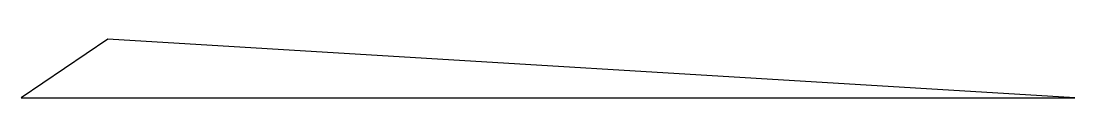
# Model space of a CAD drawing. Extents: x 0 to 2354, y 0 to 131.
import ezdxf

# ---------------------------------------------------------------- set-up
doc = ezdxf.new("R2010")
doc.units = 0
doc.layers.add('Слой_1', color=7, linetype='CONTINUOUS')

msp = doc.modelspace()

# ---------------------------------------------------------------- linework, layer by layer
at = {"layer": 'Слой_1', "color": 7}
msp.add_lwpolyline([(0, 0), (2354, 0), (193.99, 130.85)], close=True, dxfattribs=at)

doc.saveas('drawing.dxf')
